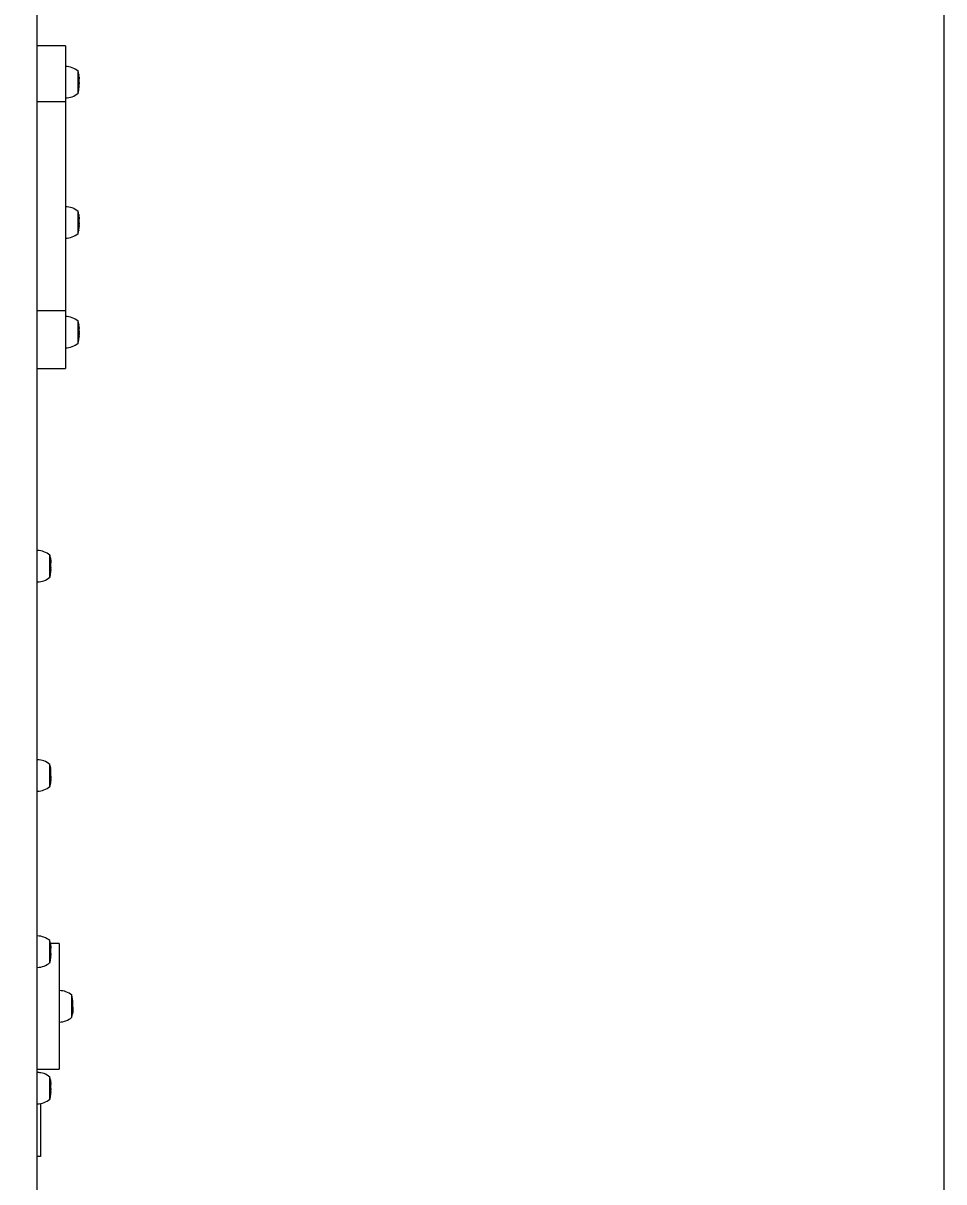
# Model space of a CAD drawing. Header units: millimetres. Extents: x -5873 to 5805, y -5301 to 4302.
# Drawn here: x 3425 to 4305, y -567 to 540 of the extents above; entities that cross this region are included whole.
import ezdxf

# ---------------------------------------------------------------- set-up
doc = ezdxf.new("R2010")
doc.units = ezdxf.units.MM
doc.layers.add('DIKOM_ОБЪЕКТ', color=7, linetype='Continuous')
doc.layers.add('DIKOM_РАЗМЕР_ОБЪЕКТА', color=7, linetype='Continuous')
doc.styles.add('style1', font='arial.ttf', dxfattribs={"width": 0.8})
doc.dimstyles.new('1-50', dxfattribs={"dimtxt": 300, "dimasz": 200, "dimexe": 100, "dimexo": 0, "dimgap": 100, "dimtad": 1, "dimtxsty": 'style1', "dimcen": 200, "dimclrd": 7, "dimclre": 7, "dimclrt": 7, "dimadec": 1, "dimazin": 2, "dimtfac": 1, "dimtmove": 0, "dimatfit": 2, "dimfxl": 0, "dimlwd": 25, "dimlwe": 18, "dimarcsym": 0})

# ---------------------------------------------------------------- blocks, each defined once
blk = doc.blocks.new('*D10')
at = {"layer": 'Defpoints', "color": 0, "transparency": 16777216}
for p in [(4304.5, 1053.4), (-1538.6, -1332.4), (4304.5, -4224.8)]:
    blk.add_point(p, dxfattribs=at)
at = {"layer": 'DIKOM_РАЗМЕР_ОБЪЕКТА', "color": 7, "lineweight": 18, "transparency": 16777216}
for p, q in [((4304.5, 1053.4), (4304.5, -4324.8)), ((-1538.6, -1332.4), (-1538.6, -4324.8))]:
    blk.add_line(p, q, dxfattribs=at)
at = {"layer": 'DIKOM_РАЗМЕР_ОБЪЕКТА', "color": 7, "lineweight": 25, "transparency": 16777216}
blk.add_line((-1338.6, -4224.8), (4104.5, -4224.8), dxfattribs=at)
at = {"layer": 'DIKOM_РАЗМЕР_ОБЪЕКТА', "color": 7, "transparency": 16777216}
for points in [[(-1338.6, -4191.5), (-1338.6, -4258.2), (-1538.6, -4224.8)], [(4104.5, -4191.5), (4104.5, -4258.2), (4304.5, -4224.8)]]:
    blk.add_solid(points, dxfattribs=at)
at = {"layer": 'DIKOM_РАЗМЕР_ОБЪЕКТА', "color": 7, "transparency": 16777216, "insert": (1679.3, -3971.7), "char_height": 300, "attachment_point": 5, "style": 'style1'}
blk.add_mtext('5850', dxfattribs=at)

msp = doc.modelspace()

# ---------------------------------------------------------------- linework, layer by layer
at = {"layer": 'DIKOM_ОБЪЕКТ', "color": 7, "linetype": 'Continuous', "lineweight": 15}
for p, q in [((3438.24, -619.861), (3438.169, 581.676)), ((3465.172, 517.913), (3438.172, 517.911)), ((3465.172, 517.913), (3465.175, 464.614)), ((3477.175, 472.304), (3477.174, 493.904)), ((3477.969, 489.152), (3477.674, 489.152)), ((3477.71, 490.619), (3477.716, 490.974)), ((3477.802, 489.993), (3477.71, 490.619)), ((3477.786, 490.605), (3477.712, 490.605)), ((3477.718, 491.056), (3477.786, 490.605)), ((3477.795, 490.239), (3477.766, 490.239)), ((3477.796, 490.23), (3477.767, 490.23)), ((3477.788, 490.516), (3477.795, 490.239)), ((3477.795, 490.239), (3477.796, 490.23)), ((3477.796, 490.23), (3477.884, 489.778)), ((3477.94, 489.463), (3477.802, 489.993)), ((3477.917, 489.607), (3477.928, 489.508)), ((3477.965, 489.184), (3477.969, 489.152)), ((3478.034, 487.984), (3477.98, 489.114)), ((3478, 488.733), (3478.07, 487.812)), ((3478.093, 487.281), (3478.034, 487.984)), ((3478.07, 487.812), (3478.049, 487.812)), ((3478.071, 487.798), (3478.05, 487.798)), ((3478.099, 487.718), (3478.056, 487.718)), ((3478.071, 487.798), (3478.066, 488.042)), ((3478.07, 487.812), (3478.071, 487.798)), ((3478.083, 487.921), (3478.099, 487.718)), ((3478.097, 487.584), (3478.093, 487.281)), ((3477.756, 475.42), (3477.916, 476.625)), ((3477.833, 475.922), (3477.928, 476.669)), ((3478.129, 478.983), (3478.155, 479.434)), ((3478.131, 479.155), (3478.129, 478.983)), ((3478.182, 486.463), (3478.185, 486.433)), ((3478.19, 480.246), (3478.203, 480.697)), ((3478.227, 484.123), (3478.227, 484.579)), ((3478.227, 483.762), (3478.227, 484.123)), ((3478.227, 482.702), (3478.227, 483.762)), ((3478.227, 481.651), (3478.227, 482.702)), ((3478.227, 481.795), (3478.227, 481.5)), ((3477.758, 475.536), (3477.756, 475.42)), ((3438.175, 464.612), (3465.175, 464.614)), ((3465.175, 464.614), (3465.187, 264.81)), ((3477.183, 338.462), (3477.182, 360.062)), ((3477.977, 355.304), (3477.682, 355.304)), ((3477.718, 356.795), (3477.724, 357.127)), ((3477.81, 356.168), (3477.718, 356.795)), ((3477.793, 356.758), (3477.723, 356.758)), ((3477.726, 357.21), (3477.793, 356.758)), ((3477.803, 356.411), (3477.774, 356.411)), ((3477.804, 356.402), (3477.776, 356.402)), ((3477.796, 356.669), (3477.803, 356.411)), ((3477.803, 356.411), (3477.804, 356.402)), ((3477.804, 356.402), (3477.89, 355.945)), ((3477.948, 355.622), (3477.81, 356.168)), ((3477.925, 355.76), (3477.934, 355.676)), ((3477.975, 355.324), (3477.977, 355.304)), ((3478.042, 354.158), (3477.988, 355.273)), ((3478.01, 354.874), (3478.078, 353.982)), ((3478.101, 353.455), (3478.042, 354.158)), ((3478.079, 353.968), (3478.074, 354.197)), ((3478.09, 354.083), (3478.107, 353.87)), ((3478.078, 353.982), (3478.057, 353.982)), ((3478.079, 353.968), (3478.058, 353.968)), ((3478.107, 353.87), (3478.066, 353.87)), ((3478.078, 353.982), (3478.079, 353.968)), ((3478.105, 353.739), (3478.101, 353.455)), ((3478.137, 345.15), (3478.163, 345.602)), ((3478.139, 345.316), (3478.137, 345.15)), ((3478.19, 352.625), (3478.193, 352.592)), ((3478.198, 346.414), (3478.211, 346.865)), ((3478.235, 350.287), (3478.235, 350.737)), ((3478.235, 349.929), (3478.235, 350.287)), ((3478.235, 348.868), (3478.235, 349.929)), ((3478.235, 347.808), (3478.235, 348.882)), ((3478.235, 347.955), (3478.235, 347.658)), ((3477.764, 341.585), (3477.924, 342.79)), ((3477.766, 341.7), (3477.764, 341.585)), ((3477.841, 342.084), (3477.936, 342.832)), ((3465.187, 264.81), (3438.187, 264.808)), ((3465.187, 264.81), (3465.191, 209.626)), ((3477.189, 233.636), (3477.188, 255.236)), ((3477.724, 252.149), (3477.729, 252.254)), ((3477.817, 251.519), (3477.724, 252.149)), ((3477.732, 252.313), (3477.8, 251.859)), ((3477.8, 251.859), (3477.767, 251.859)), ((3477.809, 251.722), (3477.787, 251.722)), ((3477.811, 251.712), (3477.788, 251.712)), ((3477.804, 251.799), (3477.809, 251.722)), ((3477.809, 251.722), (3477.811, 251.712)), ((3477.811, 251.712), (3477.877, 251.24)), ((3477.939, 250.873), (3477.817, 251.519)), ((3478.049, 249.496), (3478.001, 250.312)), ((3478.03, 249.881), (3478.084, 249.282)), ((3478.107, 248.789), (3478.049, 249.496)), ((3478.084, 249.282), (3478.066, 249.282)), ((3478.085, 249.268), (3478.067, 249.268)), ((3478.078, 249.407), (3478.114, 248.953)), ((3478.085, 249.268), (3478.081, 249.342)), ((3478.084, 249.282), (3478.085, 249.268)), ((3478.114, 248.953), (3478.093, 248.953)), ((3478.111, 248.887), (3478.107, 248.789)), ((3478.241, 245.533), (3478.241, 245.911)), ((3478.241, 245.194), (3478.241, 245.431)), ((3478.241, 244.134), (3478.241, 245.194)), ((3478.241, 242.967), (3478.241, 243.97)), ((3477.77, 236.848), (3477.93, 238.061)), ((3477.774, 236.919), (3477.77, 236.848)), ((3477.847, 237.321), (3477.942, 238.073)), ((3477.85, 237.374), (3477.847, 237.321)), ((3477.926, 238.073), (3477.942, 238.073)), ((3478.088, 239.38), (3478.086, 239.367)), ((3478.143, 240.435), (3478.169, 240.889)), ((3478.146, 240.514), (3478.143, 240.435)), ((3478.204, 241.706), (3478.218, 242.16)), ((3478.217, 242.139), (3478.209, 241.87)), ((3438.191, 209.625), (3465.191, 209.626)), ((3450.203, 10.106), (3450.201, 31.706)), ((3450.737, 28), (3450.745, 28.875)), ((3450.83, 27.389), (3450.737, 28)), ((3450.745, 28.875), (3450.813, 28.435)), ((3450.823, 27.703), (3450.782, 27.703)), ((3450.824, 27.694), (3450.784, 27.694)), ((3450.813, 28.435), (3450.823, 27.703)), ((3450.944, 27.461), (3450.819, 27.461)), ((3450.823, 27.703), (3450.824, 27.694)), ((3450.824, 27.694), (3450.944, 27.461)), ((3450.968, 27.183), (3450.83, 27.389)), ((3450.944, 27.461), (3450.996, 27.017)), ((3450.981, 27.133), (3450.98, 27.142)), ((3450.996, 27.017), (3451.097, 25.328)), ((3451.062, 25.428), (3451.007, 26.849)), ((3451.12, 24.743), (3451.062, 25.428)), ((3451.097, 25.328), (3451.07, 25.328)), ((3451.099, 25.314), (3451.072, 25.314)), ((3451.091, 26.058), (3451.127, 25.618)), ((3451.099, 25.314), (3451.092, 25.966)), ((3451.097, 25.328), (3451.099, 25.314)), ((3451.126, 25.496), (3451.12, 24.743)), ((3451.254, 21.784), (3451.254, 22.381)), ((3450.816, 13.405), (3450.944, 14.344)), ((3450.861, 13.711), (3450.931, 14.246)), ((3451.156, 16.645), (3451.182, 17.085)), ((3451.158, 16.86), (3451.156, 16.645)), ((3451.217, 17.877), (3451.231, 18.317)), ((3451.254, 21.409), (3451.254, 21.774)), ((3451.255, 20.344), (3451.254, 21.386)), ((3451.254, 19.569), (3451.254, 19.321)), ((3451.255, 19.494), (3451.255, 20.344)), ((3450.214, -189.657), (3450.213, -168.057)), ((3450.749, -170.897), (3450.752, -171.007)), ((3450.842, -171.525), (3450.749, -170.897)), ((3450.834, -171.409), (3450.825, -171.409)), ((3450.836, -171.418), (3450.826, -171.418)), ((3450.834, -171.409), (3450.836, -171.418)), ((3450.836, -171.418), (3450.858, -171.661)), ((3450.908, -172.044), (3450.842, -171.525)), ((3451.074, -173.539), (3451.045, -173.244)), ((3451.132, -174.243), (3451.074, -173.539)), ((3451.109, -173.831), (3451.098, -173.831)), ((3451.11, -173.845), (3451.099, -173.845)), ((3451.11, -173.845), (3451.108, -173.931)), ((3451.109, -173.831), (3451.11, -173.845)), ((3451.135, -174.388), (3451.132, -174.243)), ((3451.253, -175.455), (3451.222, -175.455)), ((3450.795, -186.134), (3450.956, -184.926)), ((3450.801, -186.407), (3450.795, -186.134)), ((3450.869, -186.001), (3450.803, -186.495)), ((3450.813, -186.001), (3450.879, -186.001)), ((3450.873, -185.724), (3450.85, -185.724)), ((3450.873, -185.724), (3450.968, -184.975)), ((3450.879, -186.001), (3450.873, -185.724)), ((3450.949, -184.975), (3450.968, -184.975)), ((3451.168, -182.562), (3451.194, -182.11)), ((3451.172, -182.797), (3451.168, -182.562)), ((3451.2, -182.471), (3451.173, -182.471)), ((3451.2, -182.471), (3451.189, -182.68)), ((3451.229, -181.296), (3451.243, -180.844)), ((3451.248, -181.205), (3451.232, -181.205)), ((3451.26, -181.079), (3451.236, -181.079)), ((3451.26, -181.017), (3451.238, -181.017)), ((3451.248, -181.205), (3451.241, -181.449)), ((3451.266, -177.621), (3451.266, -177.383)), ((3451.266, -177.713), (3451.266, -177.621)), ((3451.266, -178.927), (3451.266, -177.921)), ((3451.266, -179.535), (3451.266, -180.062)), ((3451.266, -180.328), (3451.266, -179.548)), ((3451.266, -180.064), (3451.266, -180.431)), ((3451.266, -180.332), (3451.266, -180.328)), ((3450.224, -357.947), (3450.223, -336.347)), ((3450.759, -339.834), (3450.767, -339.17)), ((3450.852, -340.454), (3450.759, -339.834)), ((3450.767, -339.17), (3450.835, -339.616)), ((3459.223, -339.332), (3450.792, -339.333)), ((3450.844, -340.172), (3450.81, -340.172)), ((3450.846, -340.181), (3450.811, -340.181)), ((3450.835, -339.616), (3450.844, -340.172)), ((3450.844, -340.172), (3450.846, -340.181)), ((3450.846, -340.181), (3450.951, -340.548)), ((3450.989, -340.817), (3450.852, -340.454)), ((3450.966, -340.603), (3450.993, -340.836)), ((3451.003, -340.904), (3451.002, -340.895)), ((3451.084, -342.442), (3451.029, -341.159)), ((3451.142, -343.137), (3451.084, -342.442)), ((3451.119, -342.577), (3451.095, -342.577)), ((3451.12, -342.591), (3451.096, -342.591)), ((3451.113, -342.026), (3451.149, -342.472)), ((3451.12, -342.591), (3451.115, -342.156)), ((3451.119, -342.577), (3451.12, -342.591)), ((3451.147, -342.619), (3451.142, -343.137)), ((3459.223, -339.332), (3459.231, -459.332)), ((3450.805, -354.874), (3450.966, -353.682)), ((3450.883, -354.35), (3450.978, -353.611)), ((3451.178, -351.348), (3451.204, -350.902)), ((3451.18, -351.137), (3451.178, -351.348)), ((3451.239, -350.099), (3451.253, -349.653)), ((3451.276, -346.198), (3451.276, -345.672)), ((3451.276, -346.579), (3451.276, -346.198)), ((3451.276, -347.627), (3451.276, -346.579)), ((3451.276, -348.58), (3451.276, -347.627)), ((3451.276, -348.473), (3451.276, -348.744)), ((3450.806, -354.794), (3450.805, -354.874)), ((3471.228, -410.132), (3471.226, -388.532)), ((3472.255, -396.459), (3472.24, -396.049)), ((3472.279, -397.972), (3472.279, -397.857)), ((3472.279, -398.687), (3472.279, -397.972)), ((3471.808, -404.54), (3471.969, -403.53)), ((3471.816, -406.483), (3471.808, -404.54)), ((3471.983, -405.429), (3471.816, -406.483)), ((3471.886, -404.389), (3471.832, -404.389)), ((3471.886, -404.389), (3471.981, -403.763)), ((3471.892, -405.878), (3471.886, -404.389)), ((3471.988, -405.24), (3471.892, -405.878)), ((3471.932, -403.763), (3471.981, -403.763)), ((3471.96, -405.429), (3471.983, -405.429)), ((3472.181, -401.553), (3472.207, -401.175)), ((3472.188, -403.497), (3472.181, -401.553)), ((3472.213, -403.119), (3472.188, -403.497)), ((3472.242, -400.495), (3472.256, -400.117)), ((3472.261, -402.06), (3472.248, -402.438)), ((3472.279, -398.776), (3472.283, -398.776)), ((3472.279, -400.033), (3472.279, -399.174)), ((3472.279, -400.581), (3472.279, -400.553)), ((3472.279, -400.806), (3472.279, -400.593)), ((3438.23, -459.334), (3459.231, -459.332)), ((3440.39, -462.611), (3441.231, -462.611)), ((3441.231, -462.611), (3441.231, -462.736)), ((3450.232, -488.267), (3450.231, -466.667)), ((3450.767, -469.834), (3450.773, -469.633)), ((3450.859, -470.462), (3450.767, -469.834)), ((3450.775, -469.552), (3450.843, -470.005)), ((3450.843, -470.005), (3450.792, -470.005)), ((3450.852, -470.241), (3450.827, -470.241)), ((3450.854, -470.25), (3450.828, -470.25)), ((3450.846, -470.089), (3450.852, -470.241)), ((3450.852, -470.241), (3450.854, -470.25)), ((3450.854, -470.25), (3450.929, -470.725)), ((3450.997, -471.105), (3450.859, -470.462)), ((3451.091, -472.481), (3451.037, -471.457)), ((3451.066, -471.949), (3451.127, -472.677)), ((3451.15, -473.186), (3451.091, -472.481)), ((3451.127, -472.677), (3451.108, -472.677)), ((3451.128, -472.691), (3451.109, -472.691)), ((3451.128, -472.691), (3451.124, -472.551)), ((3451.127, -472.677), (3451.128, -472.691)), ((3451.157, -472.905), (3451.127, -472.905)), ((3451.134, -472.621), (3451.157, -472.905)), ((3451.154, -473.007), (3451.15, -473.186)), ((3451.216, -473.634), (3451.218, -473.673)), ((3451.239, -474.087), (3451.242, -474.126)), ((3450.813, -485.102), (3450.974, -483.892)), ((3450.816, -485.001), (3450.813, -485.102)), ((3450.89, -484.616), (3450.985, -483.866)), ((3451.186, -481.523), (3451.212, -481.07)), ((3451.189, -481.398), (3451.186, -481.523)), ((3451.247, -480.254), (3451.261, -479.801)), ((3451.284, -476.403), (3451.284, -475.992)), ((3451.284, -476.752), (3451.284, -476.436)), ((3451.284, -477.813), (3451.284, -476.752)), ((3451.284, -478.93), (3451.284, -477.894)), ((3451.284, -478.762), (3451.284, -479.072)), ((3441.232, -492.199), (3441.235, -542.611)), ((3441.235, -542.611), (3438.235, -542.612))]:
    msp.add_line(p, q, dxfattribs=at)
at = {"layer": 'DIKOM_ОБЪЕКТ', "color": 7, "linetype": 'Continuous', "lineweight": 15, "flags": 128}
for points in [[(3477.973, 489.182), (3477.973, 489.182), (3477.973, 489.182), (3477.973, 489.183), (3477.972, 489.183), (3477.972, 489.183), (3477.972, 489.183), (3477.972, 489.184), (3477.972, 489.184)], [(3478.227, 482.736), (3478.227, 481.847), (3478.227, 481.813)], [(3477.983, 355.322), (3477.983, 355.322), (3477.983, 355.322), (3477.983, 355.323), (3477.982, 355.323), (3477.982, 355.323), (3477.982, 355.324), (3477.982, 355.324), (3477.982, 355.324)]]:
    msp.add_lwpolyline(points, dxfattribs=at)
at = {"layer": 'DIKOM_ОБЪЕКТ', "color": 7, "linetype": 'Continuous', "lineweight": 15}
for centre, radius, start, end in [((3465.015, 479.427), 18.677, 49.382252, 89.512476), ((3436.391, 484.576), 41.836, 8.801943, 12.883031), ((3436.391, 484.576), 41.836, 7.146377, 8.167361), ((3436.391, 484.576), 41.836, 6.323292, 6.644191), ((3436.391, 484.576), 41.836, 4.753745, 5.704677), ((3436.391, 484.576), 41.836, 3.163321, 4.124068), ((3436.391, 481.627), 41.836, 352.258971, 354.950539), ((3436.391, 481.627), 41.836, 355.590814, 356.611439), ((3436.391, 481.627), 41.836, 357.241371, 358.370757), ((3436.391, 484.576), 41.836, 0.00341, 2.540714), ((3465.014, 486.78), 18.677, 270.494343, 310.624567), ((3436.391, 481.627), 41.836, 347.123788, 351.622513), ((3465.023, 345.585), 18.677, 49.382252, 89.512476), ((3436.399, 350.735), 41.836, 8.793686, 12.883031), ((3436.399, 350.735), 41.836, 7.158581, 8.159553), ((3436.399, 350.735), 41.836, 6.298157, 6.655482), ((3436.399, 350.735), 41.836, 4.748562, 5.681917), ((3436.399, 347.785), 41.836, 352.266413, 354.96332), ((3436.399, 347.785), 41.836, 355.601211, 356.615575), ((3436.399, 350.735), 41.836, 3.164946, 4.119388), ((3436.399, 347.785), 41.836, 357.245005, 358.373575), ((3436.399, 350.735), 41.836, 0.00341, 2.542429), ((3465.022, 352.938), 18.677, 270.494343, 310.624567), ((3436.399, 347.785), 41.836, 347.123788, 351.630442), ((3465.029, 240.759), 18.677, 49.382252, 89.512476), ((3436.406, 245.909), 41.836, 8.729971, 12.883031), ((3436.406, 245.909), 41.836, 7.326639, 8.099172), ((3436.406, 245.909), 41.836, 6.043379, 6.818027), ((3436.406, 245.909), 41.836, 4.708483, 5.451353), ((3436.406, 245.909), 41.836, 3.19812, 4.083275), ((3436.406, 245.909), 41.836, 0.00341, 2.594966), ((3465.028, 248.112), 18.677, 270.494343, 310.624567), ((3436.406, 242.959), 41.836, 347.123788, 351.691759), ((3436.406, 242.959), 41.836, 352.323963, 355.104746), ((3436.406, 242.959), 41.836, 355.73337, 356.647552), ((3436.406, 242.959), 41.836, 357.273016, 358.395332), ((3438.042, 17.229), 18.677, 49.382252, 89.512476), ((3409.419, 22.378), 41.836, 8.235825, 12.883031), ((3409.419, 22.378), 41.836, 6.980262, 8.235825), ((3409.419, 22.378), 41.836, 4.91987, 6.270289), ((3409.419, 22.378), 41.836, 3.019372, 4.274275), ((3409.419, 19.429), 41.836, 347.123788, 351.718528), ((3409.419, 19.429), 41.836, 355.085314, 356.47891), ((3409.419, 19.429), 41.836, 357.12469, 358.28036), ((3409.419, 19.429), 41.836, 358.923644, 359.365764), ((3438.042, 24.582), 18.677, 270.494343, 310.624567), ((3438.054, -182.535), 18.677, 49.382252, 89.512476), ((3409.431, -177.385), 41.836, 8.775859, 12.883031), ((3409.431, -177.385), 41.836, 7.868032, 8.141459), ((3409.431, -177.385), 41.836, 5.683812, 7.339522), ((3409.431, -177.385), 41.836, 4.736608, 5.122986), ((3409.431, -177.385), 41.836, 3.250304, 4.109294), ((3409.431, -177.385), 41.836, 0.00341, 2.711601), ((3409.431, -180.335), 41.836, 347.123788, 351.648771), ((3409.431, -180.335), 41.836, 352.283622, 354.928228), ((3409.431, -180.335), 41.836, 355.539059, 356.625063), ((3409.431, -180.335), 41.836, 357.252542, 358.379864), ((3409.431, -180.335), 41.836, 359.299532, 0.00341), ((3438.054, -175.181), 18.677, 270.494343, 310.624567), ((3438.064, -350.824), 18.677, 49.382252, 89.512476), ((3409.441, -345.674), 41.836, 8.934929, 12.883031), ((3409.441, -345.674), 41.836, 7.041583, 8.27427), ((3409.441, -345.674), 41.836, 4.82472, 5.970643), ((3409.441, -345.674), 41.836, 3.124097, 4.188211), ((3409.441, -348.624), 41.836, 352.157092, 352.831528), ((3409.441, -348.624), 41.836, 352.831528, 354.668742), ((3409.441, -348.624), 41.836, 355.422383, 356.55481), ((3409.441, -348.624), 41.836, 357.191549, 358.332156), ((3409.441, -345.674), 41.836, 0.00341, 2.495192), ((3409.441, -348.624), 41.836, 358.96655, 359.251751), ((3438.064, -343.471), 18.677, 270.494343, 310.624567), ((3409.441, -348.624), 41.836, 347.123788, 351.513962), ((3459.067, -403.009), 18.677, 49.382252, 89.512476), ((3430.444, -397.859), 41.836, 2.47753, 12.883031), ((3430.444, -400.809), 41.836, 347.123788, 357.569563), ((3430.444, -400.809), 41.836, 358.434075, 0.00341), ((3459.067, -395.656), 18.677, 270.494343, 310.624567), ((3438.072, -481.144), 18.677, 49.382252, 89.512476), ((3409.448, -475.995), 41.836, 8.752816, 12.883031), ((3409.448, -475.995), 41.836, 7.241345, 8.120866), ((3409.448, -475.995), 41.836, 6.156701, 6.735463), ((3409.448, -475.995), 41.836, 4.722881, 5.552667), ((3409.448, -475.995), 41.836, 3.179234, 4.096223), ((3409.448, -475.995), 41.836, 0.00341, 2.55675), ((3409.449, -478.944), 41.836, 347.123788, 351.669729), ((3409.449, -478.944), 41.836, 352.303286, 355.119262), ((3409.449, -478.944), 41.836, 355.756326, 356.636066), ((3409.449, -478.944), 41.836, 357.262983, 358.387524), ((3438.071, -473.791), 18.677, 270.494343, 310.624567)]:
    msp.add_arc(centre, radius, start, end, dxfattribs=at)
for points, knots in [([(3477.946, 489.416), (3477.945, 489.421), (3477.944, 489.437), (3477.941, 489.453), (3477.94, 489.463)], [0, 0, 0, 0, 0.36739699, 1, 1, 1, 1]), ([(3478.159, 486.914), (3478.16, 486.924), (3478.161, 486.941), (3478.17, 486.724), (3478.177, 486.514), (3478.179, 486.438)], [0, 0, 0, 0, 0.47455498, 0.80994365, 1, 1, 1, 1]), ([(3478.203, 485.024), (3478.197, 485.221), (3478.187, 485.616), (3478.172, 486.15), (3478.163, 486.559), (3478.158, 486.819), (3478.159, 486.883), (3478.159, 486.914)], [0, 0, 0, 0, 0.21204889, 0.42644884, 0.61174831, 0.80969451, 1, 1, 1, 1]), ([(3477.916, 476.625), (3477.943, 476.863), (3477.986, 477.235), (3478.037, 477.729), (3478.074, 478.085), (3478.097, 478.334), (3478.101, 478.391), (3478.102, 478.409)], [0, 0, 0, 0, 0.30462553, 0.47792649, 0.65112706, 0.89400755, 1, 1, 1, 1]), ([(3477.928, 476.669), (3477.947, 476.83), (3477.976, 477.086), (3478.013, 477.437), (3478.042, 477.708), (3478.066, 477.954), (3478.073, 478.037), (3478.073, 478.067), (3478.074, 478.071)], [0, 0, 0, 0, 0.23008175, 0.3673642, 0.50560754, 0.68982616, 0.95689143, 1, 1, 1, 1]), ([(3478.155, 479.434), (3478.162, 479.467), (3478.176, 479.527), (3478.171, 479.586), (3478.169, 479.613)], [0, 0, 0, 0, 0.54937013, 1, 1, 1, 1]), ([(3478.21, 485.08), (3478.206, 485.259), (3478.198, 485.569), (3478.189, 485.961), (3478.183, 486.25), (3478.182, 486.404), (3478.182, 486.446), (3478.182, 486.463)], [0, 0, 0, 0, 0.25390147, 0.43909478, 0.62402564, 0.84826541, 1, 1, 1, 1]), ([(3478.201, 480.438), (3478.203, 480.39), (3478.205, 480.326), (3478.193, 480.262), (3478.19, 480.246)], [0, 0, 0, 0, 0.74554598, 1, 1, 1, 1]), ([(3478.226, 483.758), (3478.226, 483.852), (3478.225, 484.038), (3478.215, 484.504), (3478.207, 484.85), (3478.203, 485.024)], [0, 0, 0, 0, 0.33620725, 0.66717218, 1, 1, 1, 1]), ([(3478.203, 480.697), (3478.207, 480.721), (3478.218, 480.791), (3478.22, 480.86), (3478.221, 480.906)], [0, 0, 0, 0, 0.3439062, 1, 1, 1, 1]), ([(3478.225, 484.04), (3478.226, 484.043), (3478.227, 484.049), (3478.226, 484.257), (3478.222, 484.545), (3478.216, 484.84), (3478.212, 485.025), (3478.21, 485.08)], [0, 0, 0, 0, 0.25327471, 0.46580242, 0.67796319, 0.90412947, 1, 1, 1, 1]), ([(3478.221, 480.906), (3478.222, 481), (3478.229, 481.469), (3478.228, 481.992), (3478.225, 482.421), (3478.225, 482.475)], [0, 0, 0, 0, 0.17938321, 0.89697949, 1, 1, 1, 1]), ([(3478.225, 482.475), (3478.225, 482.607), (3478.225, 482.819), (3478.225, 483.03), (3478.225, 483.11)], [0, 0, 0, 0, 0.62391982, 1, 1, 1, 1]), ([(3478.227, 481.795), (3478.227, 481.852), (3478.226, 482.139), (3478.227, 482.507), (3478.227, 482.888), (3478.226, 483.04), (3478.225, 483.11)], [0, 0, 0, 0, 0.13075782, 0.65379985, 0.83976315, 1, 1, 1, 1]), ([(3477.953, 355.582), (3477.953, 355.585), (3477.951, 355.598), (3477.949, 355.612), (3477.948, 355.622)], [0, 0, 0, 0, 0.23439148, 1, 1, 1, 1]), ([(3477.924, 342.79), (3477.951, 343.028), (3477.994, 343.401), (3478.045, 343.894), (3478.082, 344.248), (3478.106, 344.498), (3478.109, 344.556), (3478.111, 344.575)], [0, 0, 0, 0, 0.30072142, 0.47179534, 0.64277947, 0.88254173, 1, 1, 1, 1]), ([(3477.936, 342.832), (3477.955, 342.993), (3477.984, 343.249), (3478.021, 343.599), (3478.05, 343.869), (3478.074, 344.113), (3478.081, 344.194), (3478.081, 344.222), (3478.082, 344.226)], [0, 0, 0, 0, 0.23006356, 0.36736001, 0.50558539, 0.68981996, 0.95688389, 1, 1, 1, 1]), ([(3478.163, 345.602), (3478.17, 345.633), (3478.184, 345.69), (3478.179, 345.748), (3478.177, 345.774)], [0, 0, 0, 0, 0.54105833, 1, 1, 1, 1]), ([(3478.211, 351.196), (3478.205, 351.393), (3478.195, 351.788), (3478.18, 352.32), (3478.171, 352.727), (3478.166, 352.985), (3478.167, 353.046), (3478.167, 353.076)], [0, 0, 0, 0, 0.21206448, 0.42646442, 0.61173007, 0.80968389, 1, 1, 1, 1]), ([(3478.167, 353.076), (3478.168, 353.084), (3478.169, 353.099), (3478.177, 352.88), (3478.184, 352.671), (3478.187, 352.597)], [0, 0, 0, 0, 0.47757658, 0.81509263, 1, 1, 1, 1]), ([(3478.218, 351.25), (3478.214, 351.429), (3478.206, 351.738), (3478.197, 352.129), (3478.191, 352.416), (3478.19, 352.568), (3478.19, 352.608), (3478.19, 352.625)], [0, 0, 0, 0, 0.25390961, 0.43912349, 0.62405127, 0.84827876, 1, 1, 1, 1]), ([(3478.209, 346.598), (3478.211, 346.552), (3478.213, 346.491), (3478.201, 346.429), (3478.198, 346.414)], [0, 0, 0, 0, 0.74831432, 1, 1, 1, 1]), ([(3478.234, 349.923), (3478.234, 350.018), (3478.233, 350.207), (3478.223, 350.675), (3478.215, 351.022), (3478.211, 351.196)], [0, 0, 0, 0, 0.3368528, 0.66752333, 1, 1, 1, 1]), ([(3478.211, 346.865), (3478.215, 346.888), (3478.226, 346.954), (3478.227, 347.02), (3478.229, 347.064)], [0, 0, 0, 0, 0.34388907, 1, 1, 1, 1]), ([(3478.233, 350.201), (3478.234, 350.205), (3478.235, 350.213), (3478.234, 350.424), (3478.23, 350.713), (3478.224, 351.009), (3478.22, 351.194), (3478.218, 351.25)], [0, 0, 0, 0, 0.25644624, 0.46806651, 0.67931401, 0.90453417, 1, 1, 1, 1]), ([(3478.229, 347.064), (3478.23, 347.158), (3478.237, 347.631), (3478.236, 348.158), (3478.233, 348.59), (3478.233, 348.645)], [0, 0, 0, 0, 0.17938544, 0.89696893, 1, 1, 1, 1]), ([(3478.233, 348.645), (3478.233, 348.777), (3478.233, 348.988), (3478.233, 349.2), (3478.233, 349.28)], [0, 0, 0, 0, 0.62382598, 1, 1, 1, 1]), ([(3478.235, 347.955), (3478.235, 348.013), (3478.234, 348.301), (3478.235, 348.672), (3478.235, 349.056), (3478.234, 349.209), (3478.233, 349.28)], [0, 0, 0, 0, 0.13077586, 0.65379375, 0.83976375, 1, 1, 1, 1]), ([(3478.235, 348.886), (3478.235, 348.592), (3478.235, 348.288), (3478.235, 347.984), (3478.235, 347.974)], [0, 0, 0, 0, 0.96838843, 1, 1, 1, 1]), ([(3478.217, 246.52), (3478.211, 246.717), (3478.201, 247.113), (3478.186, 247.626), (3478.177, 248.005), (3478.173, 248.228), (3478.173, 248.264), (3478.173, 248.281)], [0, 0, 0, 0, 0.21208564, 0.42646157, 0.61174472, 0.80969613, 1, 1, 1, 1]), ([(3478.174, 248.259), (3478.175, 248.248), (3478.176, 248.228), (3478.183, 248.032), (3478.188, 247.86), (3478.189, 247.829)], [0, 0, 0, 0, 0.47181452, 0.9036792, 1, 1, 1, 1]), ([(3478.225, 246.544), (3478.22, 246.723), (3478.213, 247.032), (3478.203, 247.406), (3478.198, 247.671), (3478.196, 247.796), (3478.196, 247.818), (3478.197, 247.827)], [0, 0, 0, 0, 0.25395104, 0.43912811, 0.62402842, 0.84826929, 1, 1, 1, 1]), ([(3478.241, 245.181), (3478.24, 245.289), (3478.239, 245.501), (3478.23, 245.993), (3478.221, 246.344), (3478.217, 246.52)], [0, 0, 0, 0, 0.34241651, 0.67035188, 1, 1, 1, 1]), ([(3478.239, 245.405), (3478.24, 245.421), (3478.242, 245.449), (3478.241, 245.691), (3478.236, 245.998), (3478.23, 246.301), (3478.226, 246.489), (3478.225, 246.544)], [0, 0, 0, 0, 0.27335095, 0.48016224, 0.68663402, 0.90672397, 1, 1, 1, 1]), ([(3478.24, 245.418), (3478.241, 245.371), (3478.241, 245.183), (3478.233, 244.99), (3478.231, 244.945), (3478.23, 244.923)], [0, 0, 0, 0, 0.14827666, 0.58889976, 1, 1, 1, 1]), ([(3478.235, 242.239), (3478.236, 242.341), (3478.243, 242.853), (3478.242, 243.423), (3478.239, 243.891), (3478.239, 243.95)], [0, 0, 0, 0, 0.17938789, 0.89696399, 1, 1, 1, 1]), ([(3478.239, 243.95), (3478.239, 244.083), (3478.24, 244.296), (3478.239, 244.509), (3478.239, 244.589)], [0, 0, 0, 0, 0.62383482, 1, 1, 1, 1]), ([(3478.241, 243.155), (3478.241, 243.217), (3478.24, 243.53), (3478.241, 243.931), (3478.241, 244.347), (3478.24, 244.512), (3478.239, 244.589)], [0, 0, 0, 0, 0.13073737, 0.65378811, 0.839772, 1, 1, 1, 1]), ([(3478.241, 244.018), (3478.241, 244.002), (3478.242, 243.72), (3478.241, 243.439), (3478.241, 243.174)], [0, 0, 0, 0, 0.05772294, 1, 1, 1, 1]), ([(3477.93, 238.061), (3477.957, 238.3), (3478, 238.675), (3478.051, 239.154), (3478.088, 239.49), (3478.118, 239.766), (3478.122, 239.81), (3478.124, 239.835)], [0, 0, 0, 0, 0.25537883, 0.40064799, 0.5458835, 0.74949142, 1, 1, 1, 1]), ([(3477.942, 238.073), (3477.961, 238.235), (3477.99, 238.493), (3478.028, 238.836), (3478.056, 239.092), (3478.08, 239.31), (3478.087, 239.366), (3478.088, 239.379), (3478.088, 239.38)], [0, 0, 0, 0, 0.23003924, 0.36731523, 0.50557137, 0.68979664, 0.9568826, 1, 1, 1, 1]), ([(3478.169, 240.889), (3478.176, 240.901), (3478.192, 240.928), (3478.186, 240.954), (3478.182, 240.969)], [0, 0, 0, 0, 0.46165101, 1, 1, 1, 1]), ([(3478.209, 241.87), (3478.213, 241.861), (3478.231, 241.812), (3478.228, 241.757), (3478.207, 241.712), (3478.204, 241.706)], [0, 0, 0, 0, 0.1776611, 0.88839689, 1, 1, 1, 1]), ([(3478.218, 242.16), (3478.221, 242.169), (3478.232, 242.195), (3478.234, 242.221), (3478.235, 242.239)], [0, 0, 0, 0, 0.34389638, 1, 1, 1, 1]), ([(3478.241, 243.155), (3478.241, 243.153), (3478.241, 243.046), (3478.241, 242.938), (3478.241, 242.833)], [0, 0, 0, 0, 0.01554764, 1, 1, 1, 1]), ([(3450.98, 27.142), (3450.979, 27.148), (3450.976, 27.158), (3450.972, 27.172), (3450.969, 27.18), (3450.968, 27.183)], [0, 0, 0, 0, 0.49996683, 0.74999366, 1, 1, 1, 1]), ([(3451.007, 26.849), (3451.005, 26.877), (3451, 26.932), (3450.991, 27.03), (3450.985, 27.094), (3450.981, 27.133)], [0, 0, 0, 0, 0.283518, 0.56714565, 1, 1, 1, 1]), ([(3451.186, 24.61), (3451.187, 24.654), (3451.188, 24.73), (3451.198, 24.558), (3451.206, 24.336), (3451.21, 24.234)], [0, 0, 0, 0, 0.43251344, 0.73817466, 1, 1, 1, 1]), ([(3451.23, 22.534), (3451.225, 22.728), (3451.214, 23.118), (3451.2, 23.677), (3451.19, 24.13), (3451.186, 24.449), (3451.186, 24.557), (3451.186, 24.61)], [0, 0, 0, 0, 0.21206727, 0.42647055, 0.61174661, 0.80967918, 1, 1, 1, 1]), ([(3451.21, 24.169), (3451.21, 24.217), (3451.211, 24.283), (3451.216, 24.165), (3451.217, 24.13)], [0, 0, 0, 0, 0.70547926, 1, 1, 1, 1]), ([(3451.238, 22.642), (3451.233, 22.819), (3451.226, 23.125), (3451.217, 23.54), (3451.211, 23.865), (3451.209, 24.065), (3451.21, 24.139), (3451.21, 24.169)], [0, 0, 0, 0, 0.25388653, 0.43911431, 0.62402706, 0.84827819, 1, 1, 1, 1]), ([(3451.254, 21.38), (3451.254, 21.456), (3451.253, 21.603), (3451.243, 22.031), (3451.234, 22.366), (3451.23, 22.534)], [0, 0, 0, 0, 0.34207023, 0.67015361, 1, 1, 1, 1]), ([(3451.253, 21.759), (3451.254, 21.75), (3451.255, 21.73), (3451.254, 21.88), (3451.249, 22.13), (3451.243, 22.408), (3451.239, 22.588), (3451.238, 22.642)], [0, 0, 0, 0, 0.1815335, 0.41449836, 0.64696597, 0.89491552, 1, 1, 1, 1]), ([(3450.944, 14.344), (3450.971, 14.577), (3451.014, 14.942), (3451.064, 15.443), (3451.091, 15.72), (3451.099, 15.824), (3451.1, 15.843)], [0, 0, 0, 0, 0.44253378, 0.69422715, 0.94582483, 1, 1, 1, 1]), ([(3450.956, 14.44), (3450.974, 14.597), (3451.004, 14.848), (3451.04, 15.2), (3451.06, 15.4), (3451.066, 15.473), (3451.067, 15.48)], [0, 0, 0, 0, 0.4420285, 0.70584286, 0.97145663, 1, 1, 1, 1]), ([(3451.182, 17.085), (3451.191, 17.151), (3451.201, 17.232), (3451.199, 17.313), (3451.198, 17.329)], [0, 0, 0, 0, 0.80711263, 1, 1, 1, 1]), ([(3451.229, 18.24), (3451.23, 18.151), (3451.232, 18.031), (3451.221, 17.91), (3451.217, 17.877)], [0, 0, 0, 0, 0.7303576, 1, 1, 1, 1]), ([(3451.231, 18.317), (3451.235, 18.365), (3451.243, 18.474), (3451.245, 18.582), (3451.246, 18.643)], [0, 0, 0, 0, 0.44233311, 1, 1, 1, 1]), ([(3451.252, 20.052), (3451.252, 20.181), (3451.253, 20.388), (3451.253, 20.594), (3451.252, 20.672)], [0, 0, 0, 0, 0.62382242, 1, 1, 1, 1]), ([(3451.254, 19.569), (3451.254, 19.617), (3451.253, 19.857), (3451.254, 20.166), (3451.255, 20.486), (3451.253, 20.613), (3451.252, 20.672)], [0, 0, 0, 0, 0.13076595, 0.65378007, 0.83975172, 1, 1, 1, 1]), ([(3451.252, 18.966), (3451.252, 18.968), (3451.258, 19.285), (3451.255, 19.647), (3451.253, 20.007), (3451.252, 20.052)], [0, 0, 0, 0, 0.00603471, 0.87517933, 1, 1, 1, 1]), ([(3451.254, 19.321), (3451.254, 19.264), (3451.254, 19.193), (3451.252, 19.123), (3451.252, 19.11)], [0, 0, 0, 0, 0.81343831, 1, 1, 1, 1]), ([(3451.242, -176.495), (3451.237, -176.302), (3451.226, -175.912), (3451.211, -175.445), (3451.202, -175.132), (3451.198, -174.985), (3451.198, -175.003), (3451.198, -175.012)], [0, 0, 0, 0, 0.21206176, 0.42646645, 0.61173534, 0.80968554, 1, 1, 1, 1]), ([(3451.25, -176.533), (3451.245, -176.358), (3451.238, -176.055), (3451.229, -175.721), (3451.223, -175.507), (3451.221, -175.44), (3451.222, -175.457), (3451.222, -175.464)], [0, 0, 0, 0, 0.25389947, 0.43909439, 0.62401088, 0.84828151, 1, 1, 1, 1]), ([(3451.266, -177.938), (3451.265, -177.807), (3451.264, -177.552), (3451.255, -177.026), (3451.246, -176.672), (3451.242, -176.495)], [0, 0, 0, 0, 0.34420096, 0.67120364, 1, 1, 1, 1]), ([(3451.265, -177.777), (3451.265, -177.748), (3451.267, -177.687), (3451.266, -177.427), (3451.261, -177.091), (3451.255, -176.776), (3451.251, -176.588), (3451.25, -176.533)], [0, 0, 0, 0, 0.19996829, 0.42764682, 0.6549426, 0.89725825, 1, 1, 1, 1]), ([(3450.956, -184.926), (3450.983, -184.687), (3451.025, -184.314), (3451.077, -183.871), (3451.113, -183.586), (3451.143, -183.388), (3451.147, -183.408), (3451.15, -183.419)], [0, 0, 0, 0, 0.25537685, 0.40067073, 0.54587659, 0.74948196, 1, 1, 1, 1]), ([(3450.968, -184.975), (3450.986, -184.814), (3451.015, -184.557), (3451.053, -184.233), (3451.081, -184.014), (3451.101, -183.875), (3451.105, -183.877), (3451.106, -183.877)], [0, 0, 0, 0, 0.27933058, 0.44595552, 0.6137953, 0.83744161, 1, 1, 1, 1]), ([(3451.113, -183.87), (3451.114, -183.89), (3451.114, -183.911), (3451.103, -184.029), (3451.102, -184.035)], [0, 0, 0, 0, 0.95299132, 1, 1, 1, 1]), ([(3451.15, -183.419), (3451.148, -183.468), (3451.146, -183.537), (3451.121, -183.795), (3451.114, -183.871)], [0, 0, 0, 0, 0.70491942, 1, 1, 1, 1]), ([(3451.194, -182.11), (3451.2, -182.137), (3451.229, -182.257), (3451.213, -182.378), (3451.2, -182.471)], [0, 0, 0, 0, 0.22498418, 1, 1, 1, 1]), ([(3451.242, -181.517), (3451.245, -181.457), (3451.249, -181.383), (3451.232, -181.309), (3451.229, -181.296)], [0, 0, 0, 0, 0.81768949, 1, 1, 1, 1]), ([(3451.243, -180.844), (3451.247, -180.864), (3451.257, -180.921), (3451.259, -180.979), (3451.26, -181.017)], [0, 0, 0, 0, 0.34389375, 1, 1, 1, 1]), ([(3451.26, -181.079), (3451.259, -181.094), (3451.257, -181.136), (3451.251, -181.178), (3451.248, -181.205)], [0, 0, 0, 0, 0.36316817, 1, 1, 1, 1]), ([(3451.26, -181.017), (3451.262, -180.9), (3451.268, -180.315), (3451.267, -179.664), (3451.264, -179.129), (3451.264, -179.062)], [0, 0, 0, 0, 0.1793783, 0.89697151, 1, 1, 1, 1]), ([(3451.266, -180.431), (3451.266, -180.517), (3451.265, -180.732), (3451.262, -180.948), (3451.26, -181.079)], [0, 0, 0, 0, 0.39529947, 1, 1, 1, 1]), ([(3451.264, -179.062), (3451.264, -178.929), (3451.265, -178.717), (3451.264, -178.505), (3451.264, -178.425)], [0, 0, 0, 0, 0.62390059, 1, 1, 1, 1]), ([(3451.266, -180.064), (3451.266, -179.993), (3451.265, -179.636), (3451.266, -179.177), (3451.266, -178.702), (3451.265, -178.513), (3451.264, -178.425)], [0, 0, 0, 0, 0.13077149, 0.65380422, 0.83978057, 1, 1, 1, 1]), ([(3451.002, -340.895), (3451.001, -340.882), (3450.998, -340.864), (3450.993, -340.837), (3450.991, -340.824), (3450.989, -340.817)], [0, 0, 0, 0, 0.49999882, 0.74998459, 1, 1, 1, 1]), ([(3451.029, -341.159), (3451.027, -341.134), (3451.022, -341.084), (3451.013, -340.996), (3451.007, -340.939), (3451.003, -340.904)], [0, 0, 0, 0, 0.28344638, 0.56709695, 1, 1, 1, 1]), ([(3450.966, -353.682), (3450.993, -353.446), (3451.035, -353.077), (3451.086, -352.577), (3451.122, -352.214), (3451.135, -352.052), (3451.142, -351.964)], [0, 0, 0, 0, 0.35613467, 0.55871958, 0.7612221, 1, 1, 1, 1]), ([(3450.978, -353.611), (3450.996, -353.452), (3451.025, -353.199), (3451.063, -352.842), (3451.091, -352.565), (3451.109, -352.365), (3451.113, -352.31), (3451.113, -352.294)], [0, 0, 0, 0, 0.30060823, 0.48001798, 0.6606226, 0.90130895, 1, 1, 1, 1]), ([(3451.204, -350.902), (3451.212, -350.852), (3451.224, -350.776), (3451.221, -350.7), (3451.219, -350.674)], [0, 0, 0, 0, 0.65635492, 1, 1, 1, 1]), ([(3451.208, -343.384), (3451.209, -343.356), (3451.21, -343.308), (3451.22, -343.507), (3451.228, -343.729), (3451.231, -343.824)], [0, 0, 0, 0, 0.44736099, 0.76352156, 1, 1, 1, 1]), ([(3451.252, -345.373), (3451.247, -345.178), (3451.236, -344.785), (3451.222, -344.237), (3451.212, -343.804), (3451.208, -343.513), (3451.208, -343.426), (3451.208, -343.384)], [0, 0, 0, 0, 0.21202676, 0.42642801, 0.61174765, 0.80968532, 1, 1, 1, 1]), ([(3451.232, -343.83), (3451.232, -343.789), (3451.232, -343.743), (3451.236, -343.841), (3451.236, -343.851)], [0, 0, 0, 0, 0.90196417, 1, 1, 1, 1]), ([(3451.26, -345.291), (3451.255, -345.113), (3451.248, -344.804), (3451.239, -344.399), (3451.233, -344.091), (3451.231, -343.913), (3451.232, -343.854), (3451.232, -343.83)], [0, 0, 0, 0, 0.25390657, 0.43909651, 0.62404328, 0.84829033, 1, 1, 1, 1]), ([(3451.253, -349.651), (3451.256, -349.776), (3451.26, -349.925), (3451.242, -350.074), (3451.239, -350.099)], [0, 0, 0, 0, 0.83423682, 1, 1, 1, 1]), ([(3451.276, -346.582), (3451.275, -346.498), (3451.274, -346.332), (3451.265, -345.886), (3451.256, -345.545), (3451.252, -345.373)], [0, 0, 0, 0, 0.33695403, 0.66755143, 1, 1, 1, 1]), ([(3451.253, -349.653), (3451.257, -349.616), (3451.266, -349.525), (3451.268, -349.433), (3451.269, -349.378)], [0, 0, 0, 0, 0.39880958, 1, 1, 1, 1]), ([(3451.275, -346.247), (3451.275, -346.252), (3451.277, -346.261), (3451.276, -346.084), (3451.271, -345.815), (3451.265, -345.529), (3451.261, -345.345), (3451.26, -345.291)], [0, 0, 0, 0, 0.21814451, 0.44067686, 0.6628066, 0.89965549, 1, 1, 1, 1]), ([(3451.273, -349.17), (3451.273, -349.139), (3451.279, -348.762), (3451.277, -348.337), (3451.274, -347.943), (3451.274, -347.893)], [0, 0, 0, 0, 0.07372519, 0.88369815, 1, 1, 1, 1]), ([(3451.274, -347.893), (3451.274, -347.763), (3451.275, -347.553), (3451.274, -347.344), (3451.274, -347.265)], [0, 0, 0, 0, 0.62390632, 1, 1, 1, 1]), ([(3451.276, -348.473), (3451.276, -348.42), (3451.275, -348.157), (3451.276, -347.819), (3451.276, -347.469), (3451.275, -347.33), (3451.274, -347.265)], [0, 0, 0, 0, 0.13075493, 0.65380798, 0.83975255, 1, 1, 1, 1]), ([(3451.276, -348.744), (3451.276, -348.807), (3451.276, -348.885), (3451.274, -348.964), (3451.274, -348.98)], [0, 0, 0, 0, 0.80058702, 1, 1, 1, 1]), ([(3472.263, -396.682), (3472.258, -396.532), (3472.253, -396.367), (3472.249, -396.298), (3472.249, -396.292)], [0, 0, 0, 0, 0.90678316, 1, 1, 1, 1]), ([(3472.279, -397.985), (3472.278, -397.811), (3472.277, -397.468), (3472.268, -396.92), (3472.259, -396.613), (3472.255, -396.459)], [0, 0, 0, 0, 0.33904617, 0.66862675, 1, 1, 1, 1]), ([(3472.279, -397.941), (3472.279, -397.935), (3472.28, -397.838), (3472.279, -397.57), (3472.274, -397.193), (3472.268, -396.889), (3472.264, -396.73), (3472.263, -396.682)], [0, 0, 0, 0, 0.01882428, 0.29809614, 0.57689004, 0.87402174, 1, 1, 1, 1]), ([(3472.277, -398.626), (3472.277, -398.516), (3472.278, -398.338), (3472.277, -398.161), (3472.277, -398.094)], [0, 0, 0, 0, 0.62386329, 1, 1, 1, 1]), ([(3472.279, -400.123), (3472.279, -400.035), (3472.278, -399.593), (3472.279, -399.025), (3472.28, -398.437), (3472.278, -398.203), (3472.277, -398.094)], [0, 0, 0, 0, 0.13073555, 0.65380085, 0.83976236, 1, 1, 1, 1]), ([(3471.969, -403.53), (3471.996, -403.331), (3472.038, -403.018), (3472.09, -402.752), (3472.126, -402.671), (3472.156, -402.746), (3472.16, -402.962), (3472.163, -403.081)], [0, 0, 0, 0, 0.25538839, 0.40064257, 0.54586042, 0.74945806, 1, 1, 1, 1]), ([(3471.981, -403.763), (3471.999, -403.627), (3472.028, -403.411), (3472.066, -403.2), (3472.094, -403.117), (3472.119, -403.156), (3472.125, -403.319), (3472.126, -403.437), (3472.126, -403.454)], [0, 0, 0, 0, 0.23004898, 0.36738151, 0.50561894, 0.68983138, 0.95685419, 1, 1, 1, 1]), ([(3472.163, -403.081), (3472.16, -403.267), (3472.157, -403.547), (3472.126, -404.056), (3472.096, -404.444), (3472.049, -404.92), (3472.009, -405.227), (3471.983, -405.429)], [0, 0, 0, 0, 0.32151501, 0.4836907, 0.61479823, 0.74559615, 1, 1, 1, 1]), ([(3472.126, -403.454), (3472.125, -403.584), (3472.124, -403.781), (3472.104, -404.141), (3472.081, -404.445), (3472.046, -404.799), (3472.014, -405.056), (3471.993, -405.208), (3471.988, -405.24)], [0, 0, 0, 0, 0.3060697, 0.46163031, 0.58843669, 0.7437298, 0.94773396, 1, 1, 1, 1]), ([(3472.207, -401.175), (3472.214, -401.321), (3472.242, -401.969), (3472.226, -402.617), (3472.213, -403.119)], [0, 0, 0, 0, 0.22496287, 1, 1, 1, 1]), ([(3472.248, -402.438), (3472.251, -402.323), (3472.269, -401.748), (3472.267, -401.1), (3472.245, -400.567), (3472.242, -400.495)], [0, 0, 0, 0, 0.17766153, 0.88839047, 1, 1, 1, 1]), ([(3472.256, -400.117), (3472.26, -400.223), (3472.27, -400.533), (3472.272, -400.843), (3472.273, -401.047)], [0, 0, 0, 0, 0.34384485, 1, 1, 1, 1]), ([(3472.273, -401.379), (3472.272, -401.461), (3472.271, -401.688), (3472.265, -401.915), (3472.261, -402.06)], [0, 0, 0, 0, 0.36312442, 1, 1, 1, 1]), ([(3472.273, -401.047), (3472.275, -400.902), (3472.281, -400.178), (3472.28, -399.372), (3472.277, -398.71), (3472.277, -398.626)], [0, 0, 0, 0, 0.1793977, 0.89696337, 1, 1, 1, 1]), ([(3472.279, -400.577), (3472.279, -400.683), (3472.278, -400.95), (3472.275, -401.217), (3472.273, -401.379)], [0, 0, 0, 0, 0.3954617, 1, 1, 1, 1]), ([(3472.279, -400.123), (3472.279, -400.161), (3472.279, -400.294), (3472.279, -400.426), (3472.279, -400.52)], [0, 0, 0, 0, 0.28887496, 1, 1, 1, 1]), ([(3472.279, -400.52), (3472.279, -400.523), (3472.28, -400.537), (3472.279, -400.557), (3472.279, -400.573), (3472.279, -400.577)], [0, 0, 0, 0, 0.15281184, 0.76406032, 1, 1, 1, 1]), ([(3451.26, -475.452), (3451.254, -475.255), (3451.244, -474.859), (3451.229, -474.337), (3451.22, -473.945), (3451.216, -473.706), (3451.216, -473.658), (3451.216, -473.634)], [0, 0, 0, 0, 0.21206528, 0.42645341, 0.61174063, 0.80970478, 1, 1, 1, 1]), ([(3451.22, -473.705), (3451.223, -473.769), (3451.226, -473.853), (3451.232, -474.039), (3451.233, -474.085)], [0, 0, 0, 0, 0.74965438, 1, 1, 1, 1]), ([(3451.267, -475.414), (3451.263, -475.235), (3451.255, -474.926), (3451.246, -474.544), (3451.241, -474.268), (3451.239, -474.13), (3451.239, -474.1), (3451.239, -474.087)], [0, 0, 0, 0, 0.25392302, 0.43913502, 0.62403136, 0.84828083, 1, 1, 1, 1]), ([(3451.284, -476.762), (3451.283, -476.659), (3451.282, -476.458), (3451.273, -475.977), (3451.264, -475.627), (3451.26, -475.452)], [0, 0, 0, 0, 0.34023647, 0.6692319, 1, 1, 1, 1]), ([(3451.282, -476.515), (3451.283, -476.505), (3451.284, -476.486), (3451.284, -476.255), (3451.279, -475.956), (3451.273, -475.656), (3451.269, -475.47), (3451.267, -475.414)], [0, 0, 0, 0, 0.27495351, 0.48128579, 0.68733323, 0.90695944, 1, 1, 1, 1]), ([(3450.974, -483.892), (3451, -483.653), (3451.043, -483.279), (3451.094, -482.794), (3451.131, -482.447), (3451.161, -482.154), (3451.165, -482.095), (3451.167, -482.063)], [0, 0, 0, 0, 0.25538155, 0.40069107, 0.54586835, 0.74950745, 1, 1, 1, 1]), ([(3450.985, -483.866), (3451.004, -483.705), (3451.033, -483.447), (3451.071, -483.1), (3451.099, -482.838), (3451.123, -482.608), (3451.13, -482.54), (3451.131, -482.52), (3451.131, -482.517)], [0, 0, 0, 0, 0.23006328, 0.36735291, 0.50557582, 0.68982056, 0.95690604, 1, 1, 1, 1]), ([(3451.212, -481.07), (3451.219, -481.049), (3451.234, -481.006), (3451.228, -480.963), (3451.226, -480.942)], [0, 0, 0, 0, 0.49557886, 1, 1, 1, 1]), ([(3451.259, -480.121), (3451.261, -480.155), (3451.263, -480.199), (3451.25, -480.244), (3451.247, -480.254)], [0, 0, 0, 0, 0.76389492, 1, 1, 1, 1]), ([(3451.261, -479.801), (3451.264, -479.786), (3451.275, -479.741), (3451.277, -479.696), (3451.278, -479.666)], [0, 0, 0, 0, 0.34390806, 1, 1, 1, 1]), ([(3451.278, -479.666), (3451.279, -479.568), (3451.286, -479.074), (3451.285, -478.524), (3451.282, -478.072), (3451.282, -478.015)], [0, 0, 0, 0, 0.17940202, 0.89698651, 1, 1, 1, 1]), ([(3451.282, -478.015), (3451.282, -477.883), (3451.282, -477.67), (3451.282, -477.457), (3451.282, -477.377)], [0, 0, 0, 0, 0.62381641, 1, 1, 1, 1]), ([(3451.284, -478.762), (3451.284, -478.701), (3451.283, -478.4), (3451.284, -478.012), (3451.284, -477.611), (3451.283, -477.451), (3451.282, -477.377)], [0, 0, 0, 0, 0.13075667, 0.65377873, 0.83973468, 1, 1, 1, 1]), ([(3451.284, -477.862), (3451.284, -477.87), (3451.286, -478.162), (3451.285, -478.455), (3451.284, -478.74)], [0, 0, 0, 0, 0.02872656, 1, 1, 1, 1])]:
    msp.add_open_spline(points, degree=3, knots=knots, dxfattribs=at)

# ---------------------------------------------------------------- dimensions: what is measured, and where the dimension line sits
at = {"layer": 'DIKOM_РАЗМЕР_ОБЪЕКТА'}
dim = msp.add_linear_dim(base=(4304.512, -4224.842), p1=(-1538.592, -1332.389), p2=(4304.512, 1053.391), text='5850', dimstyle='1-50', dxfattribs=at)
dim.commit()
dim.dimension.update_dxf_attribs({"geometry": '*D10', "text_midpoint": (1679.282, -4224.842), "dimtype": 160})

doc.saveas('drawing.dxf')
